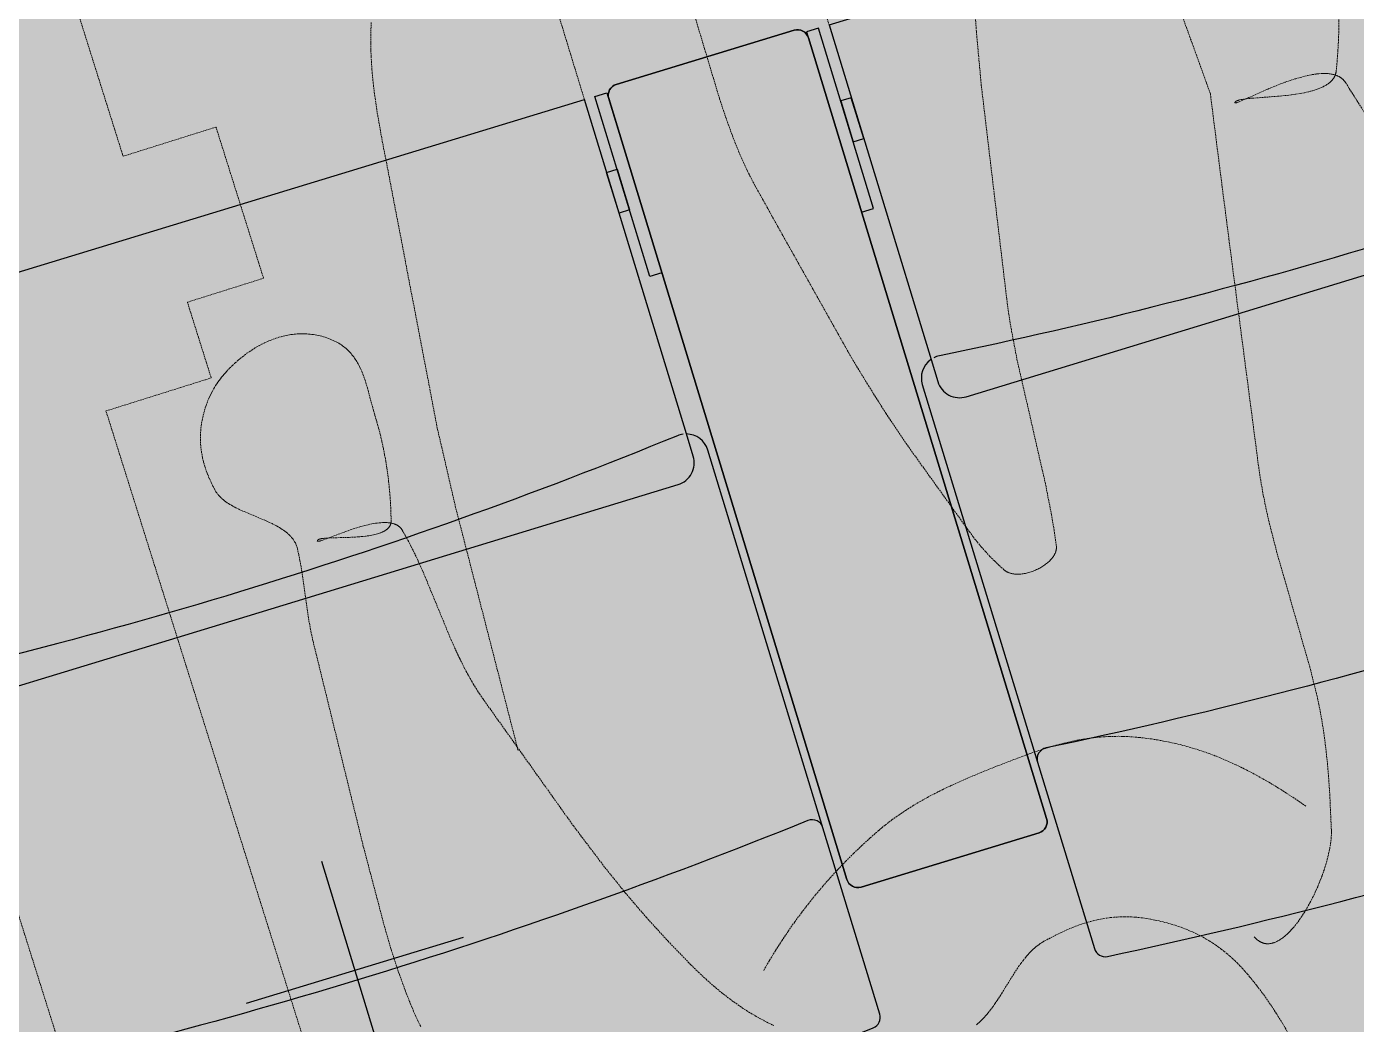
# Model space of a CAD drawing. Header units: millimetres. Extents: x 833941507 to 1669051331, y 817666127 to 1636299673.
# Drawn here: x 834571469 to 834572055, y 817986992 to 817987432 of the extents above; entities that cross this region are included whole.
import ezdxf

# ---------------------------------------------------------------- set-up
doc = ezdxf.new("R2010")
doc.units = ezdxf.units.MM
doc.header["$LTSCALE"] = 3
doc.linetypes.add('DASH', pattern=[0.35, 0.25, -0.1])
for name, color, linetype in [('CA_FURN', 9, 'Continuous'), ('UAJ-00XREF', 7, 'Continuous'), ('UAJ-90.7FURN', 8, 'Continuous')]:
    doc.layers.add(name, color=color, linetype=linetype)
for name, color, linetype, lineweight in [('Hatch (CARR)', 252, 'Continuous', 35), ('Hatch (LTC&CB)', 252, 'Continuous', 35), ('UAJ-23FLOR-h', 251, 'Continuous', 9), ('UAJ-97FURN', 9, 'Continuous', 13)]:
    doc.layers.add(name, color=color, linetype=linetype, lineweight=lineweight)
doc.layers.add('UAJ-00ANNO-y', color=7, linetype='DASH', lineweight=15, true_color=0x999999)

# ---------------------------------------------------------------- blocks, each defined once
blk = doc.blocks.new('GBP-LTC-LB01')
at = {"layer": 'UAJ-23FLOR-h'}
h = blk.add_hatch(dxfattribs=at)
h.set_pattern_fill('EARTH,_O', color=256, scale=180, angle=45)
h.set_pattern_definition([(48.9989, (834576001.8, 818046085.3), (-112.727, 1612.5107), [1143, -1143]), (48.9989, (834575678.3, 818046366.6), (-112.727, 1612.5107), [1143, -1143]), (48.9989, (834575354.8, 818046647.8), (-112.727, 1612.5107), [1143, -1143]), (138.9989, (834575340.7, 818046849.3), (-1612.5107, -112.727), [1143, -1143]), (138.9989, (834575621.9, 818047172.8), (-1612.5107, -112.727), [1143, -1143]), (138.9989, (834575903.1, 818047496.3), (-1612.5107, -112.727), [1143, -1143])])
h.paths.add_polyline_path([(834572173.05, 818200349.17), (834310583.74, 818182062.08), (834331502.24, 817882831.69), (834364939.69, 817885169.23), (834473095.7, 818011283.6), (834480533.7, 818020120.4), (834485095.05, 818025709.55), (834491375.7, 818033619), (834497063.4, 818041013), (834493145.8, 818043678.7), (834512788.5, 818074029.25), (834518712.45, 818083675.25), (834526231.3, 818096325.1), (834534646.05, 818111073.05), (834545956, 818131981.3), (834557204.6, 818154198.8), (834564040, 818168496.8), (834570941.16, 818183576.43), (834578367.8, 818200696.3)])
h.paths.add_polyline_path([(834382131.31, 817956469.98), (834418268.73, 817958996.07), (834422062.41, 817963855.9), (834428403.04, 817964299.38), (834467239.2, 818010695.58), (834466445.21, 818021738.79), (834476097.72, 818035709.03), (834485267.1, 818048983.2), (834487014.89, 818051460.43), (834497268.33, 818067303.42), (834492893.38, 818129890.09), (834448056.59, 818126755.66), (834416896.58, 818105052.11), (834382061.37, 818080788.99), (834386167.45, 818022059.16), (834377588.38, 818021459.47)], flags=16)
edge = h.paths.add_edge_path(flags=16)
edge.add_line((834540292.29, 818142076.07), (834533466.32, 818141614.13))
edge.add_line((834533466.32, 818141614.13), (834523258.01, 818143862.71))
edge.add_line((834523258.01, 818143862.71), (834525896.87, 818155838.93))
edge.add_arc((834558382.43, 818267025.45), 115835.02, 237.2183981, 253.7131266, ccw=False)
edge.add_line((834495664.92, 818169638.25), (834498267.59, 818132356.98))
edge.add_line((834498267.59, 818132356.98), (834496346.42, 818130135.01))
edge.add_line((834496346.42, 818130135.01), (834492879.88, 818129892.67))
edge.add_line((834492879.88, 818129892.67), (834494229.58, 818110587.62))
edge.add_line((834494229.58, 818110587.62), (834496326.13, 818110708.38))
edge.add_line((834496326.13, 818110708.38), (834498420.21, 818080753.55))
edge.add_line((834498420.21, 818080753.55), (834498046.12, 818080727.4))
edge.add_line((834498046.12, 818080727.4), (834498254.52, 818077746.38))
edge.add_line((834498254.52, 818077746.38), (834503061.09, 818078082.4))
edge.add_line((834503061.09, 818078082.4), (834504979.52, 818081212.1))
edge.add_line((834504979.52, 818081212.1), (834509429.02, 818088470.93))
edge.add_line((834509429.02, 818088470.93), (834515217.16, 818097913.59))
edge.add_line((834515217.16, 818097913.59), (834526067.43, 818116415.54))
edge.add_line((834526067.43, 818116415.54), (834532489.2, 818127888.68))
edge.add_line((834532489.2, 818127888.68), (834534830.9, 818132146.3))
edge.add_line((834534830.9, 818132146.3), (834540292.29, 818142076.07))
h = blk.add_hatch(dxfattribs=at)
h.set_pattern_fill('EARTH,_O', color=256, scale=180, angle=45)
h.set_pattern_definition([(45.0000001, (-1082349.7, 54794.9), (-3e-06, 1616.4461018), [1143, -1143]), (45.0000001, (-1082652.8, 55098), (-3e-06, 1616.4461018), [1143, -1143]), (45.0000001, (-1082955.9, 55401.1), (-3e-06, 1616.4461018), [1143, -1143]), (135.0000001, (-1082955.9, 55603.1), (-1616.4461018, -3e-06), [1143, -1143]), (135.0000001, (-1082652.8, 55906.2), (-1616.4461018, -3e-06), [1143, -1143]), (135.0000001, (-1082349.7, 56209.3), (-1616.4461018, -3e-06), [1143, -1143])])
h.paths.add_polyline_path([(834669469.25, 818015499.17), (834651080.82, 818014213.79), (834651091.33, 818014066.03), (834669479.76, 818015351.52)], flags=16)
edge = h.paths.add_edge_path()
edge.add_arc((834611763.61, 818123015.07), 22001.28, 94.000719, 118.688683)
edge.add_line((834601201.89, 818142315.5), (834593918.34, 818141228.38))
edge.add_arc((834611768.4, 818123014.03), 25502.69, 93.997159, 134.421275, ccw=False)
edge.add_line((834609990.68, 818148454.69), (834618164.36, 818149025.84))
edge.add_line((834618164.36, 818149025.84), (834618408.29, 818145534.91))
edge.add_line((834618408.29, 818145534.91), (834616365.41, 818145392.16))
edge.add_line((834616365.41, 818145392.16), (834616609.39, 818141900.69))
edge.add_line((834616609.39, 818141900.69), (834611621.55, 818141552.15))
edge.add_line((834611621.55, 818141552.15), (834611377.61, 818145043.07))
edge.add_line((834611377.61, 818145043.07), (834610228.61, 818144962.74))
h.paths.add_polyline_path([(834673232.94, 818197365.88), (834607546.49, 818192773.89), (834599172.5, 818174435.3), (834588349.1, 818152374.5), (834578621.55, 818133890.65), (834568418.3, 818115665.3), (834556456.7, 818095618.3), (834546606.4, 818080041.6), (834532219.3, 818058623.75), (834523692.15, 818046595.75), (834515683.5, 818035708.5), (834508244.2, 818025929.9), (834500656.3, 818016266.1), (834489786.8, 818002934.1), (834483448.3, 817995421.3), (834478637.6, 817989841.7), (834458453.75, 817967379.3), (834441506.5, 817949096.36), (834383075.75, 817886437.08), (834482026.69, 817893354.51), (834551919.04, 817920008.6), (834634905.13, 817930637.13), (834634023, 817939309.35), (834633770.07, 817941795.89), (834633577.69, 817943687.02), (834508697.04, 817930983.61), (834507053.46, 817930191.44), (834506409.46, 817939426.96), (834507656.94, 817945566.73), (834503417.08, 818006767.03), (834503064.37, 818011762.67), (834514052.91, 818025791.94), (834520784.65, 818034889.35), (834526318.86, 818042436.94), (834532381.69, 818050705.63), (834536345.72, 818056472.68), (834542258.41, 818065225.62), (834550405.86, 818077286.91), (834561579, 818095001.96), (834574522.66, 818117080.03), (834587768.88, 818140310.21), (834609774.13, 818143594.98), (834610001.97, 818140335.89), (834634252.54, 818142031.47), (834636806.9, 818105492.47), (834642791.48, 818105913.75), (834646278.56, 818056032.58), (834640293.17, 818055614.16), (834643382.34, 818011424.91), (834641138.41, 818011267.96), (834645775.78, 817944927.87), (834639048.36, 817944243.52), (834640362.12, 817931328.11), (834651070.39, 817932706.91), (834650587.67, 817936476.13), (834685105.74, 817940896.86), (834685588.46, 817937127.64), (834691373.79, 817937868.57)])
blk = doc.blocks.new('*U1202')
at = {"layer": 'UAJ-00ANNO-y'}
blk.add_lwpolyline([(337.56, -208.64), (587.13, -208.64, 0.414214), (597.13, -198.64), (597.13, 0), (597.13, 198.64, 0.414214), (587.13, 208.64), (337.56, 208.64)], format="xyb", dxfattribs=at)
at = {"layer": 'UAJ-90.7FURN'}
for p, q in [((337.56, 208.64), (337.56, -208.64)), ((0, 50), (0, -50)), ((-50, 0), (50, 0))]:
    blk.add_line(p, q, dxfattribs=at)
for points in [[(-30.02, 224), (-30.02, 306, -0.414214), (-25.02, 311), (334.84, 311, -0.414214), (339.84, 306), (339.84, 224, -0.414214), (334.84, 219), (-25.02, 219, -0.414214)], [(-85.98, -215.57), (-0.12, -215.57, 0.440414), (4.86, -210.13, -0.044339), (4.86, 210.13, 0.440414), (-0.12, 215.57), (-85.98, 215.57, 0.389351), (-90.96, 211, 0.042839), (-90.96, -211, 0.389351)], [(339.84, -306), (339.84, -224, 0.414214), (334.84, -219), (-25.02, -219, 0.414214), (-30.02, -224), (-30.02, -306, 0.414214), (-25.02, -311), (334.84, -311, 0.414214)]]:
    blk.add_lwpolyline(points, format="xyb", close=True, dxfattribs=at)
for points in [[(337.56, 213.45), (337.56, 219), (254.5, 219), (254.5, 213.45)], [(304.02, 208.64), (304.02, 213.45), (285.22, 213.45), (285.22, 208.64)], [(304.02, -208.64), (304.02, -213.45), (285.22, -213.45), (285.22, -208.64)], [(337.56, -213.45), (337.56, -219), (254.5, -219), (254.5, -213.45)]]:
    blk.add_lwpolyline(points, close=True, dxfattribs=at)
for points in [[(183.34, 208.96, 0.316066), (173.94, 215.57), (-0.12, 215.57)], [(183.45, 208.64), (173.19, 208.64, 0.414214), (163.19, 198.64), (163.19, 0), (163.19, -198.64, 0.414214), (173.19, -208.64), (183.45, -208.64)], [(183.8, -207.22, 0.064889), (183.89, -204.64, -0.046607), (183.89, 204.64, 0.066248), (183.79, 207.28)], [(-0.12, -215.57), (173.94, -215.57, 0.325586), (183.45, -208.64, -0.046607)], [(183.45, -208.64), (337.56, -208.64, 0.414214)]]:
    blk.add_lwpolyline(points, format="xyb", dxfattribs=at)
blk.add_lwpolyline([(337.56, 208.64), (183.45, 208.64)], dxfattribs=at)
blk = doc.blocks.new('*U1264')
at = {"layer": 'UAJ-97FURN', "rotation": 89.9999997164053}
blk.add_blockref('*U1202', (443.33, 0), dxfattribs=at)
blk = doc.blocks.new('*U1265')
at = {"color": 0, "linetype": 'ByBlock', "lineweight": -2, "transparency": 16777216, "rotation": 16.95953506963295}
for p in [(834571696.76, 817987041.04), (834571189.81, 817986886.44)]:
    blk.add_blockref('*U1264', p, dxfattribs=at)
blk = doc.blocks.new('WH CH PLAN AT REAR')
at = {"layer": 'UAJ-00ANNO-y'}
for p, q in [((1400, 450), (0, 450)), ((1400, -450), (0, -450))]:
    blk.add_line(p, q, dxfattribs=at)
for points in [[(470.73, 159.61, 0.003139), (419.43, 157.35)], [(830.91, 66.62), (831.12, 66.72), (831.32, 66.81), (831.52, 66.9), (831.72, 67), (831.91, 67.1), (832.09, 67.2), (832.27, 67.31), (832.45, 67.41), (832.62, 67.52), (832.79, 67.63), (832.95, 67.75), (833.11, 67.86), (833.26, 67.98), (833.41, 68.1), (833.56, 68.22), (833.7, 68.34), (833.83, 68.47), (833.96, 68.6), (834.09, 68.73), (834.22, 68.86), (834.33, 68.99), (834.45, 69.13), (834.56, 69.27), (834.67, 69.41), (834.77, 69.55), (834.87, 69.69), (834.96, 69.84), (835.05, 69.99), (835.13, 70.14), (835.22, 70.29), (835.29, 70.44), (835.37, 70.59), (835.44, 70.75), (835.5, 70.91), (835.56, 71.07), (835.62, 71.23), (835.68, 71.39), (835.73, 71.56), (835.77, 71.73), (835.81, 71.89), (835.85, 72.06), (835.89, 72.24), (835.92, 72.41), (835.95, 72.58), (835.97, 72.76), (835.99, 72.94), (836.01, 73.12), (836.02, 73.3), (836.03, 73.48), (836.03, 73.66), (836.04, 73.85), (836.03, 74.03), (836.03, 74.22), (836.02, 74.41), (835.99, 74.79), (835.95, 75.18), (835.9, 75.57), (835.83, 75.97), (835.75, 76.37), (835.66, 76.78), (835.55, 77.19), (835.43, 77.61), (835.3, 78.03), (835.16, 78.45), (835, 78.88), (834.84, 79.31), (834.66, 79.74), (834.47, 80.18), (834.27, 80.62), (833.84, 81.51), (833.36, 82.41), (832.84, 83.32), (832.29, 84.24), (831.69, 85.16), (831.06, 86.1), (830.4, 87.03), (829.7, 87.97), (828.97, 88.91), (828.21, 89.85), (827.42, 90.8), (825.77, 92.67), (824.01, 94.53), (822.18, 96.36), (820.27, 98.16), (818.3, 99.91), (816.29, 101.6), (814.24, 103.22), (812.16, 104.77), (810.08, 106.23), (808, 107.59), (806.96, 108.24), (805.93, 108.85), (804.9, 109.44), (803.88, 109.99), (802.87, 110.51), (801.88, 111), (800.89, 111.46), (799.92, 111.88), (798.97, 112.26), (798.03, 112.61), (797.11, 112.91), (796.66, 113.05), (796.21, 113.18), (781.75, 117.02), (774.53, 118.79), (767.31, 120.41), (760.07, 121.86), (752.8, 123.1), (745.48, 124.1), (741.8, 124.51), (738.11, 124.84), (724.99, 125.65), (672.48, 126.94), (659.41, 127.64), (652.9, 128.16), (646.4, 128.83), (639.92, 129.66), (633.45, 130.68), (534.66, 148.13, -0.00073), (470.73, 159.61)]]:
    blk.add_lwpolyline(points, format="xyb", dxfattribs=at)
for points in [[(455.77, 223.69), (460.38, 222.2), (464.9, 220.63), (469.3, 218.99), (473.58, 217.3), (477.72, 215.55), (477.87, 215.48), (478.02, 215.41), (478.17, 215.34), (478.31, 215.26), (478.46, 215.18), (478.59, 215.1), (478.73, 215.02), (478.86, 214.93), (478.99, 214.84), (479.12, 214.75), (479.25, 214.65), (479.37, 214.55), (479.49, 214.45), (479.61, 214.35), (479.73, 214.24), (479.84, 214.13), (479.95, 214.02), (480.06, 213.91), (480.17, 213.79), (480.27, 213.67), (480.37, 213.55), (480.47, 213.43), (480.57, 213.3), (480.67, 213.18), (480.76, 213.05), (480.85, 212.91), (480.94, 212.78), (481.02, 212.64), (481.11, 212.5), (481.19, 212.36), (481.27, 212.21), (481.35, 212.07), (481.49, 211.77), (481.64, 211.46), (481.77, 211.15), (481.89, 210.82), (482.01, 210.49), (482.11, 210.15), (482.22, 209.81), (482.31, 209.45), (482.39, 209.09), (482.47, 208.72), (482.54, 208.35), (482.61, 207.97), (482.66, 207.58), (482.72, 207.19), (482.8, 206.38), (482.85, 205.55), (482.89, 204.71), (482.9, 203.84), (482.88, 202.95), (482.85, 202.05), (482.8, 201.13), (482.64, 199.26), (482.41, 197.35), (482.13, 195.4), (481.8, 193.44), (481.44, 191.47), (480.62, 187.56), (478.14, 176.95), (477.55, 174.1), (477.33, 172.85), (477.25, 172.28), (477.18, 171.75), (477.13, 171.25), (477.12, 171.02), (477.11, 170.8), (477.1, 170.58), (477.1, 170.38), (477.11, 170.18), (477.11, 170.09), (477.12, 170), (477.13, 169.92), (477.13, 169.83), (477.15, 169.75), (477.16, 169.67), (477.17, 169.59), (477.19, 169.52), (477.2, 169.45), (477.22, 169.38), (477.24, 169.32), (477.26, 169.26), (477.29, 169.2), (477.31, 169.14), (477.34, 169.09), (477.37, 169.04), (477.4, 168.99), (477.43, 168.95), (477.46, 168.91), (477.49, 168.87), (477.52, 168.84), (477.55, 168.81), (477.58, 168.79), (477.61, 168.77), (477.63, 168.75), (477.66, 168.74), (477.68, 168.74), (477.7, 168.74), (477.72, 168.74), (477.74, 168.75), (477.76, 168.76), (477.78, 168.78), (477.79, 168.8), (477.81, 168.83), (477.82, 168.86), (477.83, 168.89), (477.85, 168.93), (477.86, 168.97), (477.87, 169.02), (477.87, 169.07), (477.88, 169.12), (477.89, 169.18), (477.89, 169.24), (477.89, 169.31), (477.9, 169.45), (477.9, 169.61), (477.9, 169.78), (477.88, 170.18), (477.85, 170.63), (477.76, 171.68), (476.16, 185.88), (475.82, 190.38), (475.71, 192.67), (475.63, 194.96), (475.62, 197.25), (475.66, 199.51), (475.77, 201.72), (475.85, 202.8), (475.96, 203.86), (476.08, 204.91), (476.23, 205.93), (476.4, 206.92), (476.6, 207.89), (476.82, 208.83), (476.94, 209.29), (477.06, 209.74), (477.2, 210.18), (477.34, 210.62), (477.48, 211.04), (477.64, 211.45), (477.8, 211.86), (477.97, 212.25), (478.14, 212.64), (478.33, 213.01), (478.52, 213.38), (478.72, 213.73), (478.93, 214.07), (479.15, 214.41), (479.26, 214.57), (479.37, 214.72), (479.48, 214.88), (479.6, 215.03), (479.72, 215.18), (479.84, 215.33), (479.97, 215.47), (480.09, 215.61), (480.22, 215.74), (480.35, 215.88), (480.48, 216.01), (480.62, 216.13), (480.76, 216.26), (480.9, 216.38), (481.04, 216.49), (481.18, 216.61), (481.33, 216.72), (481.48, 216.82), (481.63, 216.92), (481.78, 217.02), (481.94, 217.12), (482.1, 217.21), (482.26, 217.3), (482.42, 217.38), (482.58, 217.46), (482.75, 217.54), (482.92, 217.61), (483.1, 217.68), (483.27, 217.74), (483.45, 217.81), (483.63, 217.86), (483.81, 217.92), (520.24, 227.61)], [(758.48, -295.68), (756.07, -296.04), (753.65, -296.36), (751.23, -296.64), (746.54, -297.06), (741.84, -297.39), (732.39, -297.8), (722.9, -297.91), (713.38, -297.77), (675.18, -295.99), (582.07, -289.99), (579.53, -289.78), (576.98, -289.52), (571.88, -288.85), (551.54, -285.52), (546.53, -284.84), (544.04, -284.56), (541.57, -284.33), (541.24, -284.31), (540.9, -284.29), (540.57, -284.29), (540.24, -284.3), (539.91, -284.31), (539.58, -284.34), (539.26, -284.37), (538.94, -284.41), (538.62, -284.46), (538.3, -284.52), (537.98, -284.59), (537.67, -284.67), (537.36, -284.75), (537.05, -284.84), (536.74, -284.94), (536.43, -285.05), (536.13, -285.17), (535.83, -285.29), (535.52, -285.42), (535.22, -285.56), (534.93, -285.7), (534.63, -285.85), (534.34, -286.01), (534.04, -286.17), (533.75, -286.34), (533.46, -286.52), (532.88, -286.89), (532.31, -287.29), (531.75, -287.7), (531.19, -288.14), (530.63, -288.6), (530.08, -289.08), (529.53, -289.57), (528.99, -290.08), (528.45, -290.61), (527.38, -291.7), (526.33, -292.84), (525.28, -294.02), (518.03, -302.56), (516.98, -303.71), (515.92, -304.82), (514.85, -305.87), (514.31, -306.38), (513.77, -306.86), (513.22, -307.33), (512.67, -307.78), (512.11, -308.21), (511.55, -308.62), (510.98, -309.01), (510.41, -309.37), (510.12, -309.54), (509.83, -309.71), (509.54, -309.87), (509.25, -310.02), (508.96, -310.17), (508.66, -310.3), (508.36, -310.44), (508.07, -310.56), (507.77, -310.68), (507.46, -310.79), (507.16, -310.89), (506.85, -310.98), (506.55, -311.07), (506.24, -311.15), (505.93, -311.22), (505.61, -311.28), (503.8, -311.59), (501.95, -311.86), (500.08, -312.09), (498.18, -312.26), (497.22, -312.32), (496.26, -312.36), (495.29, -312.39), (494.31, -312.39), (493.33, -312.38), (492.34, -312.34), (491.34, -312.28), (490.34, -312.2), (489.34, -312.09), (488.32, -311.96), (487.31, -311.8), (486.29, -311.61), (485.26, -311.4), (484.23, -311.15), (483.19, -310.88), (482.15, -310.57), (481.1, -310.23), (480.05, -309.85), (478.99, -309.44), (477.93, -309), (476.87, -308.52), (475.8, -308), (474.73, -307.44), (473.65, -306.84), (472.68, -306.26), (471.73, -305.68), (470.81, -305.08), (469.93, -304.47), (469.07, -303.85), (468.24, -303.23), (467.44, -302.59), (466.67, -301.94), (465.92, -301.29), (465.2, -300.62), (464.5, -299.95), (463.82, -299.27), (463.17, -298.58), (462.54, -297.88), (461.93, -297.18), (461.35, -296.47), (460.78, -295.75), (460.23, -295.03), (459.71, -294.3), (459.2, -293.56), (458.71, -292.82), (458.23, -292.07), (457.77, -291.32), (457.33, -290.56), (456.48, -289.03), (455.69, -287.49), (454.94, -285.93), (454.24, -284.36), (453.77, -283.25), (453.31, -282.11), (452.88, -280.94), (452.47, -279.75), (452.09, -278.54), (451.73, -277.31), (451.39, -276.06), (451.09, -274.8), (450.82, -273.51), (450.58, -272.22), (450.38, -270.91), (450.21, -269.59), (450.09, -268.26), (450, -266.91), (449.96, -265.57), (449.96, -264.21), (450, -262.85), (450.04, -262.17), (450.1, -261.49), (450.16, -260.81), (450.24, -260.13), (450.33, -259.45), (450.44, -258.77), (450.55, -258.08), (450.69, -257.4), (450.83, -256.72), (450.99, -256.04), (451.16, -255.36), (451.35, -254.69), (451.55, -254.01), (451.77, -253.34), (452, -252.66), (452.25, -251.99), (452.52, -251.32), (452.79, -250.66), (453.09, -249.99), (453.4, -249.33), (453.73, -248.67), (454.08, -248.01), (454.44, -247.36), (454.82, -246.71), (455.21, -246.06), (455.63, -245.42), (456.06, -244.78), (456.51, -244.15), (456.98, -243.52), (457.47, -242.89), (457.94, -242.32), (458.42, -241.77), (458.9, -241.24), (459.39, -240.73), (459.89, -240.25), (460.4, -239.79), (460.91, -239.35), (461.43, -238.93), (461.95, -238.53), (462.48, -238.15), (463.02, -237.79), (463.56, -237.44), (464.11, -237.12), (464.66, -236.81), (465.22, -236.52), (465.79, -236.25), (466.35, -236), (466.93, -235.76), (467.5, -235.53), (468.09, -235.32), (468.67, -235.13), (469.26, -234.95), (469.86, -234.78), (470.46, -234.63), (471.06, -234.49), (471.66, -234.36), (472.27, -234.25), (472.88, -234.14), (474.11, -233.97), (475.35, -233.83), (476.6, -233.73), (477.86, -233.67), (479.13, -233.63), (480.4, -233.62), (482.94, -233.66), (493.05, -234.1), (495.51, -234.14), (498.44, -234.17), (501.4, -234.27), (504.37, -234.42), (507.35, -234.64), (510.34, -234.92), (513.32, -235.26), (516.3, -235.64), (519.26, -236.08), (525.13, -237.11), (530.89, -238.33), (536.5, -239.71), (541.91, -241.24), (542.03, -241.27), (542.15, -241.31), (542.26, -241.36), (542.37, -241.4), (542.48, -241.45), (542.59, -241.49), (542.69, -241.54), (542.79, -241.6), (542.89, -241.65), (542.99, -241.71), (543.09, -241.77), (543.18, -241.83), (543.27, -241.89), (543.36, -241.96), (543.45, -242.02), (543.54, -242.09), (543.62, -242.16), (543.71, -242.24), (543.79, -242.31), (543.86, -242.39), (543.94, -242.47), (544.02, -242.55), (544.09, -242.63), (544.16, -242.72), (544.23, -242.81), (544.3, -242.89), (544.36, -242.99), (544.42, -243.08), (544.49, -243.17), (544.55, -243.27), (544.6, -243.37), (544.66, -243.46), (544.71, -243.57), (544.77, -243.67), (544.82, -243.77), (544.87, -243.88), (544.92, -243.99), (544.96, -244.1), (545.01, -244.21), (545.05, -244.32), (545.13, -244.55), (545.2, -244.79), (545.27, -245.03), (545.34, -245.28), (545.39, -245.53), (545.44, -245.79), (545.49, -246.06), (545.52, -246.33), (545.56, -246.6), (545.58, -246.88), (545.61, -247.17), (545.62, -247.46), (545.64, -248.05), (545.64, -248.66), (545.62, -249.28), (545.58, -249.93), (545.53, -250.58), (545.46, -251.25), (545.38, -251.92), (545.28, -252.61), (545.04, -254.01), (544.76, -255.44), (544.44, -256.88), (544.1, -258.33), (543.34, -261.21), (540.83, -270.14), (540.58, -271.15), (540.48, -271.61), (540.39, -272.05), (540.32, -272.47), (540.26, -272.86), (540.24, -273.04), (540.22, -273.21), (540.2, -273.38), (540.19, -273.54), (540.19, -273.7), (540.19, -273.84), (540.19, -273.91), (540.19, -273.98), (540.19, -274.04), (540.2, -274.11), (540.21, -274.17), (540.21, -274.23), (540.22, -274.28), (540.23, -274.34), (540.24, -274.39), (540.26, -274.44), (540.27, -274.49), (540.29, -274.54), (540.3, -274.58), (540.32, -274.62), (540.34, -274.66), (540.36, -274.7), (540.39, -274.73), (540.41, -274.76), (540.44, -274.79), (540.46, -274.82), (540.49, -274.85), (540.52, -274.87), (540.55, -274.89), (540.58, -274.91), (540.61, -274.93), (540.63, -274.94), (540.66, -274.94), (540.68, -274.95), (540.71, -274.95), (540.73, -274.94), (540.75, -274.94), (540.77, -274.93), (540.79, -274.91), (540.81, -274.9), (540.83, -274.88), (540.84, -274.85), (540.86, -274.83), (540.88, -274.8), (540.89, -274.77), (540.91, -274.73), (540.92, -274.69), (540.93, -274.65), (540.95, -274.61), (540.96, -274.56), (540.97, -274.51), (540.98, -274.45), (540.99, -274.4), (541, -274.34), (541.01, -274.21), (541.02, -274.07), (541.03, -273.92), (541.04, -273.76), (541.05, -273.41), (541.05, -273.02), (541.05, -272.59), (540.45, -261.73), (540.36, -258.33), (540.35, -256.59), (540.38, -254.86), (540.44, -253.13), (540.55, -251.43), (540.71, -249.77), (540.81, -248.96), (540.93, -248.16), (541.06, -247.38), (541.2, -246.62), (541.37, -245.87), (541.55, -245.15), (541.74, -244.45), (541.85, -244.11), (541.96, -243.77), (542.08, -243.44), (542.2, -243.12), (542.33, -242.81), (542.46, -242.5), (542.59, -242.2), (542.73, -241.91), (542.88, -241.62), (543.03, -241.35), (543.19, -241.08), (543.36, -240.82), (543.53, -240.57), (543.7, -240.33), (543.79, -240.21), (543.88, -240.09), (543.98, -239.98), (544.07, -239.87), (544.17, -239.76), (544.26, -239.66), (544.36, -239.55), (544.46, -239.45), (544.57, -239.35), (544.67, -239.26), (544.78, -239.16), (544.88, -239.07), (544.99, -238.98), (545.1, -238.9), (545.21, -238.81), (545.33, -238.73), (545.44, -238.66), (545.56, -238.58), (545.68, -238.51), (545.8, -238.44), (545.92, -238.37), (546.04, -238.31), (546.17, -238.25), (546.3, -238.19), (546.42, -238.13), (546.56, -238.08), (546.69, -238.03), (546.82, -237.98), (546.96, -237.94), (547.1, -237.9), (547.24, -237.86), (547.38, -237.83), (549.87, -237.28), (552.38, -236.77), (557.43, -235.9), (562.52, -235.18), (567.63, -234.58), (598.59, -231.9), (603.72, -231.33), (608.83, -230.66), (613.9, -229.83), (616.42, -229.36), (618.93, -228.84), (621.43, -228.27), (623.91, -227.65), (626.38, -226.97), (628.84, -226.23), (694.31, -204.97), (715.98, -197.2), (729.31, -192), (742.42, -186.4), (755.37, -180.39), (768.22, -173.95), (772.35, -171.74), (776.36, -169.47), (780.27, -167.12), (784.07, -164.67), (787.76, -162.11), (789.57, -160.78), (791.36, -159.42), (793.12, -158.03), (794.85, -156.59), (796.56, -155.12), (798.25, -153.61), (799.91, -152.06), (801.56, -150.46), (803.17, -148.82), (804.77, -147.13)], [(831.2, -61.79), (830.91, -61.05), (830.59, -60.33), (830.25, -59.61), (829.89, -58.89), (829.5, -58.17), (829.11, -57.46), (828.69, -56.76), (828.25, -56.06), (827.8, -55.36), (826.86, -53.97), (825.86, -52.59), (824.82, -51.22), (823.74, -49.86), (821.48, -47.15), (814.54, -39.08), (812.35, -36.36), (811.31, -34.99), (810.33, -33.61), (809.39, -32.22), (808.95, -31.52), (808.52, -30.81), (808.11, -30.1), (807.71, -29.39), (807.34, -28.68), (806.99, -27.96), (806.65, -27.23), (806.34, -26.5), (806.06, -25.77), (805.79, -25.03), (805.55, -24.29), (805.33, -23.54), (805.24, -23.16), (805.15, -22.78), (805.06, -22.4), (804.98, -22.02), (804.03, -16.67), (803.63, -13.96), (803.3, -11.23), (803.05, -8.47), (802.95, -7.08), (802.88, -5.68), (802.84, -4.28), (802.83, -2.88), (802.84, -1.46), (802.88, -0.04), (802.96, 1.39), (803.07, 2.83), (803.22, 4.27), (803.4, 5.72), (803.62, 7.17), (803.88, 8.64), (804.18, 10.11), (804.53, 11.59), (804.92, 13.08), (805.36, 14.57), (805.84, 16.07), (806.37, 17.58), (806.96, 19.1), (807.59, 20.63), (808.28, 22.16), (809.03, 23.71), (809.92, 25.44), (810.82, 27.13), (811.75, 28.77), (812.69, 30.36), (813.66, 31.91), (814.64, 33.41), (815.64, 34.87), (816.67, 36.28), (817.71, 37.65), (818.77, 38.98), (819.85, 40.27), (820.95, 41.52), (822.07, 42.73), (823.2, 43.9), (824.36, 45.03), (825.54, 46.13), (826.74, 47.19), (827.95, 48.22), (829.19, 49.21), (830.45, 50.17), (831.73, 51.1), (833.02, 52), (834.34, 52.86), (835.68, 53.7), (837.04, 54.51), (838.42, 55.29), (839.82, 56.04), (841.24, 56.77), (842.68, 57.47), (844.14, 58.14), (845.63, 58.79), (847.13, 59.42), (851.86, 61.27), (856.65, 62.95), (861.5, 64.49), (866.39, 65.88), (871.34, 67.13), (876.32, 68.24)], [(655.29, -218.24), (544.82, -212.37), (509.08, -209.59), (378.63, -194.47), (367.07, -192.93), (361.31, -192), (355.56, -190.94), (349.81, -189.71), (344.05, -188.28), (341.17, -187.48), (338.27, -186.63), (335.38, -185.71), (332.48, -184.72), (329.56, -183.66)], [(365.05, -46.81), (408, -47.38), (416.57, -47.24), (425.1, -46.88), (429.34, -46.58), (433.58, -46.21), (437.8, -45.75), (442, -45.19), (446.19, -44.52), (450.36, -43.74), (534.43, -26.11), (548.32, -22.69), (562.16, -19.02), (577.46, -14.55), (622.93, 0.4), (625.62, 1.34), (628.27, 2.34), (630.9, 3.41), (633.49, 4.56), (636.06, 5.78), (638.59, 7.08), (641.1, 8.46), (643.58, 9.92), (643.75, 10.03), (643.92, 10.14), (644.08, 10.26), (644.24, 10.38), (644.4, 10.51), (644.55, 10.65), (644.7, 10.78), (644.85, 10.93), (644.99, 11.07), (645.13, 11.23), (645.27, 11.38), (645.4, 11.54), (645.53, 11.71), (645.65, 11.88), (645.77, 12.05), (645.89, 12.23), (646.01, 12.41), (646.12, 12.6), (646.23, 12.79), (646.33, 12.98), (646.43, 13.18), (646.53, 13.38), (646.63, 13.58), (646.72, 13.79), (646.81, 13.99), (646.89, 14.21), (646.98, 14.42), (647.05, 14.64), (647.2, 15.09), (647.34, 15.54), (647.46, 16.01), (647.57, 16.48), (647.66, 16.97), (647.75, 17.46), (647.82, 17.95), (647.88, 18.46), (647.93, 18.97), (647.96, 19.48), (647.98, 20), (647.99, 20.52), (647.99, 21.04), (647.98, 21.56), (647.95, 22.09), (647.92, 22.61), (647.87, 23.13), (647.81, 23.66), (647.73, 24.18), (647.65, 24.69), (647.56, 25.21), (647.45, 25.72), (647.34, 26.22), (647.21, 26.72), (647.07, 27.21), (646.92, 27.69), (646.76, 28.17), (646.59, 28.63), (646.41, 29.09), (646.22, 29.54), (646.01, 29.97), (645.8, 30.4), (645.58, 30.81), (645.35, 31.2), (645.23, 31.4), (645.1, 31.59), (644.98, 31.77), (644.85, 31.96), (644.72, 32.13), (644.59, 32.31), (644.45, 32.48), (644.32, 32.64), (644.18, 32.81), (644.03, 32.96), (643.89, 33.12), (643.74, 33.26), (643.59, 33.41), (643.44, 33.55), (643.29, 33.68), (643.13, 33.81), (642.97, 33.93), (642.81, 34.05), (642.64, 34.17), (642.48, 34.27), (642.31, 34.38), (642.14, 34.48), (641.97, 34.57), (641.79, 34.65), (641.61, 34.73), (641.43, 34.81), (641.25, 34.88), (641.07, 34.94), (640.88, 35), (640.69, 35.05), (640.5, 35.09), (640.31, 35.13), (633.52, 36.24), (626.69, 37.19), (612.94, 38.72), (557.46, 43.15), (543.66, 44.74), (536.8, 45.74), (529.97, 46.9), (436.9, 64.42), (413.5, 69.49), (390.26, 75.05)], [(780.23, -144.04), (776.77, -140.25), (773.42, -136.41), (770.16, -132.51), (767, -128.56), (763.94, -124.57), (760.98, -120.52), (758.11, -116.42), (755.33, -112.27), (752.66, -108.06), (750.08, -103.81), (747.59, -99.5), (745.2, -95.14), (742.91, -90.73), (740.71, -86.27), (738.6, -81.75), (736.58, -77.18), (735.87, -75.48), (735.19, -73.76), (733.92, -70.28), (732.76, -66.77), (731.71, -63.22), (730.77, -59.64), (729.92, -56.02), (729.16, -52.38), (728.49, -48.72), (727.88, -45.05), (727.35, -41.35), (726.46, -33.94), (725.75, -26.51), (725.18, -19.1), (724.29, -3.86), (724.18, -0.07), (724.14, 3.72), (724.19, 7.52), (724.35, 11.31), (724.61, 15.11), (724.79, 17.01), (725.01, 18.91), (725.26, 20.81), (725.55, 22.72), (725.87, 24.63), (726.24, 26.54), (726.65, 28.45), (727.1, 30.37), (727.6, 32.29), (728.15, 34.21), (728.75, 36.14), (729.39, 38.07), (730.09, 40.01), (730.85, 41.95), (731.92, 44.54), (733.04, 47.08), (734.2, 49.56), (735.41, 52), (736.65, 54.39), (737.94, 56.73), (739.26, 59.03), (740.63, 61.29), (742.03, 63.5), (743.47, 65.67), (744.95, 67.8), (746.46, 69.89), (748.01, 71.95), (749.59, 73.97), (751.21, 75.96), (752.86, 77.91), (756.26, 81.72), (759.77, 85.42), (763.41, 89.02), (767.16, 92.52), (771.01, 95.94), (774.96, 99.28), (779.01, 102.57), (783.14, 105.81)], [(821.46, -274.72), (1007.08, -274.72), (1007.08, -312.03), (981.07, -312.03), (981.07, -346.62), (458.09, -346.62), (458.09, -298.01), (423.1, -298.01), (423.1, -262.84), (353.25, -262.84), (353.25, -305.75), (152.87, -305.75), (152.87, -268.93), (30.71, -268.93), (30.71, -224.12), (170.04, -224.12), (170.04, -79.78)]]:
    blk.add_lwpolyline(points, dxfattribs=at)
blk = doc.blocks.new('3A35X-MADL-P-LT-B01-0')
blk.add_blockref('*U1265', (-0.01, 0.01))
at = {"layer": 'CA_FURN', "rotation": 287.4520361343792}
for p in [(834571697.38, 817987803.2), (834570838.81, 817987533.28)]:
    blk.add_blockref('WH CH PLAN AT REAR', p, dxfattribs=at)

msp = doc.modelspace()

# ---------------------------------------------------------------- hatches: boundary and pattern name
at = {"layer": 'Hatch (CARR)'}
h = msp.add_hatch(dxfattribs=at)
h.set_pattern_fill('ANSI36', color=256, scale=150, angle=90)
h.set_pattern_definition([(135, (-187022.3, -52565.44), (-926.08891249, 252.5697034), [1190.625, -238.125, 0, -238.125])])
edge = h.paths.add_edge_path()
edge.add_line((834611924.53, 818109421.98), (834607685.93, 818109069.03))
edge.add_line((834607685.93, 818109069.03), (834607665.21, 818107991.06))
edge.add_arc((834589039.26, 818108445.6), 18631.5, 309.865898, 358.602068, ccw=False)
edge.add_arc((834615999.11, 818076947.93), 22831.06, 131.128719, 153.798926)
edge.add_arc((834586528.44, 818091417.12), 10000.02, 275.074548, 333.967897, ccw=False)
edge.add_line((834587412.96, 818081456.29), (834588264.12, 818069423.81))
edge.add_arc((834582903.89, 818050145.04), 20010.07, 39.448108, 74.462065, ccw=False)
edge.add_arc((834615731.57, 818077154), 22500.4, 219.443807, 234.520216)
edge.add_arc((834588161.64, 818038473.41), 25000.01, 12.166064, 54.52036, ccw=False)
edge.add_arc((834582999.18, 818037622.78), 30226.87, 2.039971, 11.679977, ccw=False)
edge.add_line((834613206.9, 818038698.76), (834615631.26, 818004019.26))
edge.add_arc((834569688.78, 818001746.14), 45998.68, -6.715736, 2.832547, ccw=False)
edge.add_arc((834571414.07, 818001695.79), 44279.6, 274.627227, 353.087902, ccw=False)
edge.add_line((834574986.22, 817957560.51), (834554838.44, 817955511.33))
edge.add_line((834554838.44, 817955511.33), (834555086.07, 817951969.1))
edge.add_line((834555086.07, 817951969.1), (834553985.14, 817951373.93))
edge.add_line((834553985.14, 817951373.93), (834556566.9, 817951132.02))
edge.add_line((834556566.9, 817951132.02), (834554870.83, 817950512.53))
edge.add_line((834554870.83, 817950512.53), (834555242.26, 817945199.33))
edge.add_line((834555242.26, 817945199.33), (834580663.58, 817947785.24))
edge.add_arc((834575886.06, 817997961), 50402.7, 275.439056, 360)
edge.add_arc((834575886.06, 817997961), 50402.7, 0, 6.033545)
edge.add_line((834626009.56, 818003258.87), (834625320, 818013122.62))
edge.add_arc((834725073.73, 818020096.29), 99997.19, 179.2295533, 183.9989755, ccw=False)
edge.add_line((834625085.58, 818021440.9), (834625236.7, 818032677.88))
edge.add_arc((834627922.06, 818032658), 2685.43, 108.98118, 179.57597, ccw=False)
edge.add_arc((834628204.41, 818032510.48), 2924.98, 77.00889, 113.27543, ccw=False)
edge.add_line((834628861.95, 818035360.6), (834628476.34, 818040874.23))
edge.add_arc((834628077.5, 818035877.4), 5012.73, 85.43643, 98.7313)
edge.add_arc((834628036.86, 818036256.39), 4631.99, 98.94599, 115.25566)
edge.add_arc((834625847.25, 818040897.82), 499.99, 179.22913, 295.25671, ccw=False)
edge.add_line((834625347.3, 818040904.54), (834625429.52, 818047019.11))
edge.add_arc((834645427.71, 818046750.21), 20000, 165.345013, 179.22962, ccw=False)
edge.add_line((834626078.37, 818051810.17), (834626528.55, 818053531.69))
edge.add_arc((834626915.54, 818053430.49), 400, 10.69515, 165.34532, ccw=False)
edge.add_arc((834673015.67, 818062137.18), 46515.12, 190.695171, 201.393906)
edge.add_line((834629705.69, 818045169.49), (834632608.66, 818049408.19))
edge.add_arc((834657538.96, 818054466.69), 25438.32, 165.436059, 191.469924, ccw=False)
edge.add_arc((834645834.11, 818057254.43), 13410.81, 134.755157, 164.388681, ccw=False)
edge.add_arc((834654069.52, 818049100.07), 25000, 110.949167, 135, ccw=False)
edge.add_line((834645131.03, 818072447.52), (834644597.61, 818080086.57))
edge.add_arc((834649926.78, 818053872.79), 26750, 101.491438, 112.960099)
edge.add_arc((834639130.33, 818079447.94), 1011.22, 186.41269, 290.94883, ccw=False)
edge.add_arc((834615732.29, 818077144.81), 22500, 5.586125, 15.960514)
edge.add_arc((834638326.4, 818083606.72), 1000, 72.18054, 195.96056, ccw=False)
edge.add_arc((834652938.87, 818129065.91), 46750, 252.180437, 259.459176)
edge.add_line((834644386.61, 818083104.83), (834643939.74, 818089497.14))
edge.add_arc((834650687.74, 818128671.74), 39751.54, 240.552646, 260.226455, ccw=False)
edge.add_arc((834638496.4, 818107130.24), 14999.51, 192.881128, 240.651972, ccw=False)
edge.add_line((834623874.36, 818103786.42), (834622817.43, 818108620.33))
edge.add_arc((834642767.11, 818112268.77), 20280.55, 185.544236, 190.363831, ccw=False)
edge.add_line((834622581.43, 818110309.38), (834612780.93, 818109493.29))
edge.add_arc((834641861.42, 818113470.75), 29351.23, 187.788264, 192.644584)
edge.add_line((834613222.05, 818107045.69), (834612137.99, 818106966.76))
edge.add_arc((834678301.99, 818113956.17), 66532.15, 183.9077542, 186.0302271, ccw=False)
edge = h.paths.add_edge_path(flags=16)
edge.add_arc((834615731.29, 818077153.7), 12500, 0, 180)
edge.add_arc((834615731.29, 818077153.7), 12500, 180, 360)
edge = h.paths.add_edge_path(flags=16)
edge.add_line((834611868.95, 818104450.81), (834613972.75, 818104597.88))
edge.add_line((834613972.75, 818104597.88), (834614793.18, 818100839.53))
edge.add_arc((834613826.07, 818100578.15), 1001.8, -85.3038, 15.12379, ccw=False)
edge.add_arc((834619584.26, 818044960.88), 54912.99, 95.933068, 97.326955)
edge.add_arc((834612511.22, 818100425.75), 1002.71, 172.27337, 273.99855, ccw=False)
edge.add_arc((834561933.96, 818106999.55), 50000, 352.600915, 357.078102)
edge = h.paths.add_edge_path(flags=16)
edge.add_line((834620090.91, 818049922.98), (834618289.66, 818049797.05))
edge.add_arc((834580970.7, 818042316.77), 38061.25, 11.334275, 15.917952)
edge.add_arc((834591802.88, 818043743.07), 27300.13, 19.276237, 22.152589)
edge.add_arc((834617550.89, 818054225.79), 500, 94.53759, 202.15259, ccw=False)
edge.add_arc((834615731.29, 818077153.7), 22500, 274.53759, 280.052608)
edge.add_arc((834619745.99, 818054506.8), 500, -8.86172, 100.05261, ccw=False)
edge.add_arc((834638671.98, 818051564.06), 18653.4, 171.162659, 185.047268)
edge = h.paths.add_edge_path(flags=16)
edge.add_line((834620198.06, 818047424.37), (834618701.71, 818047319.76))
edge.add_line((834618701.71, 818047319.76), (834619053.65, 818042377.79))
edge.add_line((834619053.65, 818042377.79), (834619277.55, 818039251.24))
edge.add_line((834619277.55, 818039251.24), (834621789.24, 818004177.33))
edge.add_arc((834571670.9, 818002621.7), 50142.48, -82.809427, 1.77783, ccw=False)
edge.add_line((834577947.23, 817952873.58), (834554875.83, 817950440.96))
edge.add_line((834554875.83, 817950440.96), (834554896.6, 817950143.9))
edge.add_line((834554896.6, 817950143.9), (834580030.46, 817952804.26))
edge.add_arc((834573485.43, 818001019.32), 48657.26, 277.730459, 360)
edge.add_line((834622142.69, 818001019.32), (834619659.92, 818038109.18))
edge.add_arc((834783609.84, 818029932.1), 164153.72, 174.3889035, 177.1447146, ccw=False)
edge.add_arc((834619491.3, 818046225.82), 789.84, 342.04557, 367.17034)
edge.add_line((834620274.96, 818046324.4), (834620198.06, 818047424.37))
h = msp.add_hatch(dxfattribs=at)
h.set_pattern_fill('ANSI37', color=10, scale=150)
edge = h.paths.add_edge_path()
edge.add_line((834608124.67, 818053522.58), (834606147.8, 818052086.92))
edge.add_line((834606147.8, 818052086.92), (834607353.97, 818050426.06))
edge.add_line((834607353.97, 818050426.06), (834609862.86, 818014620.63))
edge.add_line((834609862.86, 818014620.63), (834609379.08, 818014586.81))
edge.add_line((834609379.08, 818014586.81), (834610086.25, 818004483.1))
edge.add_line((834610086.25, 818004483.1), (834610539.27, 818004514.77))
edge.add_line((834610539.27, 818004514.77), (834610706.64, 818002120.62))
edge.add_line((834610706.64, 818002120.62), (834610557.77, 818002110.21))
edge.add_line((834610557.77, 818002110.21), (834610834.56, 817998139.85))
edge.add_line((834610834.56, 817998139.85), (834610486.99, 817998114.18))
edge.add_arc((834520229.53, 818026403.03), 94586.84, 332.7181106, 342.5977552, ccw=False)
edge.add_arc((834534026.5, 818020533.46), 79641.88, 325.3815398, 331.9213713, ccw=False)
edge.add_arc((834533795.72, 818020683.06), 79916.79, 321.0383391, 325.3872696, ccw=False)
edge.add_line((834595936.37, 817970431.36), (834591911.27, 817966463.99))
edge.add_arc((834580976.59, 817976781.73), 15034.06, 287.247267, 316.662797, ccw=False)
edge.add_arc((834571080.29, 818003715), 43715.04, 276.73322, 289.168661, ccw=False)
edge.add_line((834576205.73, 817960301.47), (834554660.6, 817958055.21))
edge.add_line((834554660.6, 817958055.21), (834554838.44, 817955511.33))
edge.add_line((834554838.44, 817955511.33), (834574986.22, 817957560.51))
edge.add_arc((834571414.07, 818001695.79), 44279.6, 274.627227, 353.087902)
edge.add_line((834615371.84, 817996366.89), (834612824.42, 818001153.58))
edge.add_line((834612824.42, 818001153.58), (834610209.13, 818038562.08))
edge.add_line((834610209.13, 818038562.08), (834612600.29, 818043741.45))
edge.add_arc((834588170.03, 818038475.53), 24991.35, 12.163932, 16.094758)
edge.add_line((834612181.83, 818045403.8), (834610162.71, 818046731.91))
edge.add_arc((834588161.64, 818038473.42), 23500, 20.574494, 27.032904)
edge.add_line((834609094.16, 818049154.22), (834610023.49, 818050600.23))
edge.add_arc((834588161.69, 818038473.47), 24999.93, 29.017166, 37.010848)
h = msp.add_hatch(dxfattribs=at)
h.set_pattern_fill('GOST_GLASS', color=256, scale=75, angle=90)
edge = h.paths.add_edge_path()
edge.add_line((834620198.06, 818047424.37), (834618701.71, 818047319.76))
edge.add_line((834618701.71, 818047319.76), (834619053.65, 818042377.79))
edge.add_line((834619053.65, 818042377.79), (834619277.55, 818039251.24))
edge.add_line((834619277.55, 818039251.24), (834621789.24, 818004177.33))
edge.add_arc((834571670.9, 818002621.7), 50142.48, -82.809427, 1.77783, ccw=False)
edge.add_line((834577947.23, 817952873.58), (834554875.83, 817950440.96))
edge.add_line((834554875.83, 817950440.96), (834554896.6, 817950143.9))
edge.add_line((834554896.6, 817950143.9), (834580030.46, 817952804.26))
edge.add_arc((834573485.43, 818001019.32), 48657.26, 277.730459, 360)
edge.add_line((834622142.69, 818001019.32), (834619659.92, 818038109.18))
edge.add_arc((834783609.84, 818029932.1), 164153.72, 174.3889035, 177.1447146, ccw=False)
edge.add_arc((834619491.3, 818046225.82), 789.84, 342.04557, 367.17034)
edge.add_line((834620274.96, 818046324.4), (834620198.06, 818047424.37))
at = {"layer": 'Hatch (LTC&CB)'}
h = msp.add_hatch(dxfattribs=at)
h.set_pattern_fill('ANSI38', color=256, scale=100)
h.set_pattern_definition([(318.99984, (834479093.73, 818230174.15), (208.29942, 239.6197), []), (48.99984, (834479093.73, 818230174.15), (176.97914, 687.53882), [793.75, -476.25])])
edge = h.paths.add_edge_path()
edge.add_line((834601196.19, 818142314.52), (834603754.26, 818142696.37))
edge.add_line((834603754.26, 818142696.37), (834603901.9, 818141707.33))
edge.add_line((834603901.9, 818141707.33), (834603810.47, 818141693.69))
edge.add_arc((834611763.29, 818123016.36), 20300, 113.064358, 141.357581)
edge.add_line((834595907.81, 818135692.86), (834595395.45, 818135656.86))
edge.add_line((834595395.45, 818135656.86), (834583111.72, 818114341.03))
edge.add_line((834583111.72, 818114341.03), (834578121.58, 818106513.89))
edge.add_line((834578121.58, 818106513.89), (834575731.65, 818102809.5))
edge.add_line((834575731.65, 818102809.5), (834574387.45, 818100725.98))
edge.add_line((834574387.45, 818100725.98), (834573113.98, 818098752.1))
edge.add_line((834573113.98, 818098752.1), (834573145.25, 818098730.65))
edge.add_line((834573145.25, 818098730.65), (834569989.11, 818093770.2))
edge.add_line((834569989.11, 818093770.2), (834566535, 818088385.68))
edge.add_line((834566535, 818088385.68), (834566514.09, 818088398.3))
edge.add_line((834566514.09, 818088398.3), (834558743.61, 818076256.63))
edge.add_line((834558743.61, 818076256.63), (834557653.4, 818074495.71))
edge.add_line((834557653.4, 818074495.71), (834553498.92, 818068288.56))
edge.add_line((834553498.92, 818068288.56), (834548580.86, 818060932.13))
edge.add_line((834548580.86, 818060932.13), (834544328.26, 818054726.34))
edge.add_line((834544328.26, 818054726.34), (834544332.15, 818054704.66))
edge.add_line((834544332.15, 818054704.66), (834540324.6, 818048716.69))
edge.add_line((834540324.6, 818048716.69), (834541041.32, 818048232.54))
edge.add_line((834541041.32, 818048232.54), (834540089.73, 818046823.83))
edge.add_line((834540089.73, 818046823.83), (834539737.55, 818047061.73))
edge.add_line((834539737.55, 818047061.73), (834533115.75, 818038377.74))
edge.add_line((834533115.75, 818038377.74), (834515220.96, 818015146.63))
edge.add_arc((834538026.01, 818000636.26), 27030, 147.532263, 176.187088)
edge.add_line((834511055.84, 818002433.72), (834511444.99, 817996891.23))
edge.add_line((834511444.99, 817996891.23), (834511474.11, 817996474.65))
edge.add_line((834511474.11, 817996474.65), (834508641.22, 817996276.61))
edge.add_line((834508641.22, 817996276.61), (834508910.68, 817992422.05))
edge.add_line((834508910.68, 817992422.05), (834511353.38, 817992955.96))
edge.add_line((834511353.38, 817992955.96), (834513357.66, 817964213.01))
edge.add_line((834513357.66, 817964213.01), (834513308.95, 817964209.6))
edge.add_line((834513308.95, 817964209.6), (834513879.4, 817955918.75))
edge.add_line((834513879.4, 817955918.75), (834514876.61, 817955988.46))
edge.add_line((834514876.61, 817955988.46), (834515053.07, 817953464.41))
edge.add_arc((834528221.07, 817954382.99), 13200, 183.990417, 259.837233)
edge.add_line((834525891.99, 817941390.09), (834525974.53, 817940578.71))
edge.add_line((834525974.53, 817940578.71), (834555356.34, 817943567.49))
edge.add_line((834555356.34, 817943567.49), (834594711.69, 817947570.8))
edge.add_line((834594711.69, 817947570.8), (834594754.2, 817947152.96))
edge.add_line((834594754.2, 817947152.96), (834616096.9, 817949323.98))
edge.add_line((834616096.9, 817949323.98), (834631854.21, 817950926.85))
edge.add_line((834631854.21, 817950926.85), (834631836.71, 817951177.16))
edge.add_line((834631836.71, 817951177.16), (834639760.38, 817951731.08))
edge.add_line((834639760.38, 817951731.08), (834640506.97, 817944391.59))
edge.add_line((834640506.97, 817944391.59), (834508703.57, 817930984.28))
edge.add_line((834508703.57, 817930984.28), (834508663.51, 817930982.16))
edge.add_line((834508663.51, 817930982.16), (834507053.46, 817930191.44))
edge.add_line((834507053.46, 817930191.44), (834506409.46, 817939426.96))
edge.add_line((834506409.46, 817939426.96), (834507674.95, 817945699.32))
edge.add_line((834507674.95, 817945699.32), (834503067.5, 818011766.68))
edge.add_line((834503067.5, 818011766.68), (834515005.94, 818027008.3))
edge.add_line((834515005.94, 818027008.3), (834526318.86, 818042436.95))
edge.add_line((834526318.86, 818042436.95), (834533248.43, 818051887.55))
edge.add_line((834533248.43, 818051887.55), (834545204.94, 818069586.37))
edge.add_line((834545204.94, 818069586.37), (834551695.41, 818079200.62))
edge.add_line((834551695.41, 818079200.62), (834551700.66, 818079300.57))
edge.add_line((834551700.66, 818079300.57), (834554860.11, 818084257.51))
edge.add_line((834554860.11, 818084257.51), (834556162.94, 818086301.54))
edge.add_line((834556162.94, 818086301.54), (834561579.11, 818095002.15))
edge.add_line((834561579.11, 818095002.15), (834564610.19, 818100023.59))
edge.add_line((834564610.19, 818100023.59), (834566711.84, 818103505.28))
edge.add_line((834566711.84, 818103505.28), (834567220.96, 818104369.68))
edge.add_line((834567220.96, 818104369.68), (834571219.85, 818111331.33))
edge.add_line((834571219.85, 818111331.33), (834579233.58, 818125278.3))
edge.add_line((834579233.58, 818125278.3), (834584805.19, 818135090.79))
edge.add_line((834584805.19, 818135090.79), (834587768.44, 818140310.15))
edge.add_line((834587768.44, 818140310.15), (834593953.37, 818141233.38))
edge.add_arc((834611682.41, 818123278.84), 25232.61, 93.846032, 134.637937, ccw=False)
edge.add_line((834609989.92, 818148454.62), (834618164.07, 818149025.82))
edge.add_line((834618164.07, 818149025.82), (834618408.01, 818145534.9))
edge.add_line((834618408.01, 818145534.9), (834616365.13, 818145392.15))
edge.add_line((834616365.13, 818145392.15), (834616609.11, 818141900.67))
edge.add_line((834616609.11, 818141900.67), (834611621.27, 818141552.12))
edge.add_line((834611621.27, 818141552.12), (834611377.33, 818145043.04))
edge.add_arc((834611845.2, 818122938.11), 22109.88, 91.212521, 118.792578)
h = msp.add_hatch(color=256, dxfattribs=at)
h.dxf.hatch_style = 1
edge = h.paths.add_edge_path()
edge.add_line((834513358.83, 817964213.1), (834514805.29, 817964314.21))
edge.add_line((834514805.29, 817964314.21), (834514905.32, 817962883.32))
edge.add_line((834514905.32, 817962883.32), (834522015.98, 817959924.65))
edge.add_line((834522015.98, 817959924.65), (834527599.83, 817958234.85))
edge.add_line((834527599.83, 817958234.85), (834531627.41, 817957331.96))
edge.add_line((834531627.41, 817957331.96), (834538597.73, 817957185.8))
edge.add_line((834538597.73, 817957185.8), (834550283.84, 817958000.71))
edge.add_line((834550283.84, 817958000.71), (834576164.25, 817960699.31))
edge.add_arc((834571429.66, 818001700.88), 41274.03, 276.586959, 289.104779)
edge.add_line((834584938.52, 817962700.16), (834585387.44, 817962731.44))
edge.add_line((834585387.44, 817962731.44), (834585119.41, 817966565.54))
edge.add_line((834585119.41, 817966565.54), (834584671.75, 817966534.24))
edge.add_line((834584671.75, 817966534.24), (834582845.22, 817993361.89))
edge.add_line((834582845.22, 817993361.89), (834584586.66, 817993483.63))
edge.add_line((834584586.66, 817993483.63), (834584565.21, 817993788.17))
edge.add_line((834584565.21, 817993788.17), (834583546.6, 817993716.97))
edge.add_line((834583546.6, 817993716.97), (834579511.62, 818051438.28))
edge.add_line((834579511.62, 818051438.28), (834571357.07, 818050868.21))
edge.add_line((834571357.07, 818050868.21), (834571728.42, 818045556.24))
edge.add_line((834571728.42, 818045556.24), (834551421, 818044136.6))
edge.add_line((834551421, 818044136.6), (834550915.36, 818053251.15))
edge.add_line((834550915.36, 818053251.15), (834550067.43, 818053191.87))
edge.add_line((834550067.43, 818053191.87), (834547980.34, 818050328.44))
edge.add_line((834547980.34, 818050328.44), (834547993.72, 818050137.14))
edge.add_line((834547993.72, 818050137.14), (834537098.76, 818035335.08))
edge.add_line((834537098.76, 818035335.08), (834533115.75, 818038377.74))
edge.add_line((834533115.75, 818038377.74), (834521762.77, 818023639.24))
edge.add_line((834521762.77, 818023639.24), (834515226.35, 818015153.63))
edge.add_arc((834538313.07, 818000540.46), 27322.9, 147.66747, 176.026674)
edge.add_line((834511055.84, 818002433.72), (834511474.11, 817996474.65))
edge.add_line((834511474.11, 817996474.65), (834508641.22, 817996276.61))
edge.add_line((834508641.22, 817996276.61), (834508910.68, 817992422.05))
edge.add_line((834508910.68, 817992422.05), (834511349.45, 817992955.1))
edge.add_line((834511349.45, 817992955.1), (834511354.85, 817992876.6))
edge.add_line((834511354.85, 817992876.6), (834513358.66, 817964213.08))
edge.add_line((834513358.66, 817964213.08), (834513358.83, 817964213.1))

# ---------------------------------------------------------------- block references
msp.add_blockref('GBP-LTC-LB01', (0, 0))
at = {"layer": 'UAJ-00XREF', "ltscale": 10, "rotation": 8.262983694057247e-05}
msp.add_blockref('3A35X-MADL-P-LT-B01-0', (1179.72, -1203.53), dxfattribs=at)

doc.saveas('drawing.dxf')
